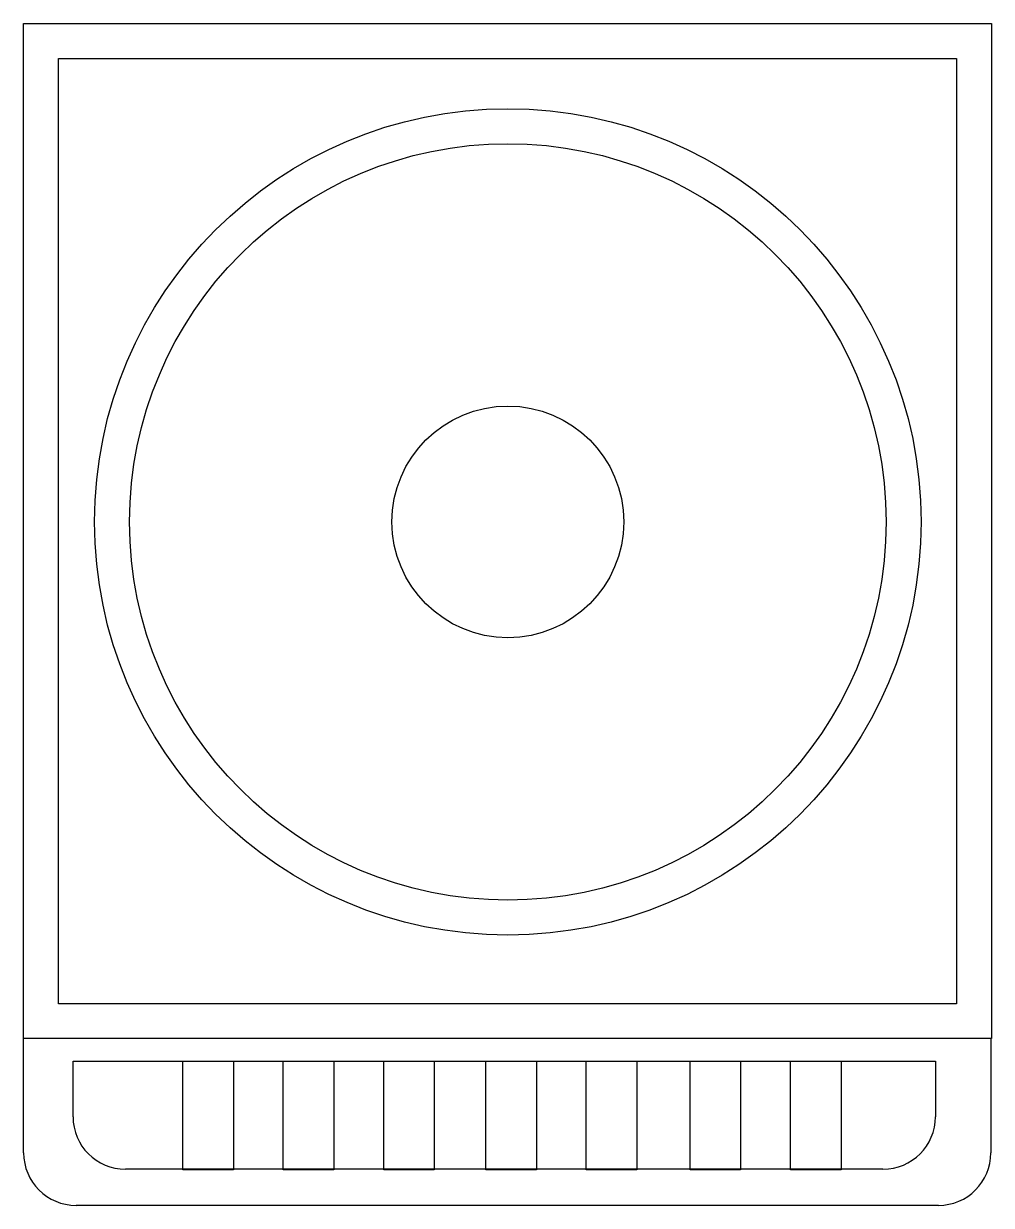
# Model space of a CAD drawing. Header units: millimetres. Extents: x -160 to 160, y 0 to 391.
import ezdxf

# ---------------------------------------------------------------- set-up
doc = ezdxf.new("R2010")
doc.units = ezdxf.units.MM
doc.header["$LTSCALE"] = 10
doc.header["$MEASUREMENT"] = 0
doc.layers.get('0').update_dxf_attribs({"color": 1, "linetype": 'CONTINUOUS'})

msp = doc.modelspace()

# ---------------------------------------------------------------- linework, layer by layer
at = {"color": 0}
for p, q in [((-159.91, 390.79), (160.09, 390.79)), ((-159.91, 55.14), (-159.91, 390.79)), ((160.09, 390.79), (160.09, 55.14)), ((160.09, 55.14), (-159.91, 55.14)), ((-159.91, 17.35), (-159.91, 55.14)), ((159.91, 55.14), (159.91, 17.35)), ((142.56, 0), (-142.56, 0))]:
    msp.add_line(p, q, dxfattribs=at)
at = {"color": 8}
for p, q in [((-148.34, 66.7), (-148.34, 379.22)), ((-148.34, 379.22), (148.53, 379.22)), ((148.53, 379.22), (148.53, 66.7)), ((148.53, 66.7), (-148.34, 66.7)), ((-143.58, 29.31), (-143.58, 47.72)), ((-143.58, 47.72), (141.6, 47.72)), ((-107.28, 11.79), (-107.28, 47.72)), ((-107.28, 47.72), (-90.56, 47.72)), ((-90.56, 47.72), (-90.56, 11.79)), ((-74.06, 11.79), (-74.06, 47.72)), ((-74.06, 47.72), (-57.34, 47.72)), ((-57.34, 47.72), (-57.34, 11.79)), ((-40.85, 11.79), (-40.85, 47.72)), ((-40.85, 47.72), (-24.13, 47.72)), ((-24.13, 47.72), (-24.13, 11.79)), ((-7.08, 11.79), (-7.08, 47.72)), ((-7.08, 47.72), (9.64, 47.72)), ((9.64, 47.72), (9.64, 11.79)), ((26.14, 11.79), (26.14, 47.72)), ((26.14, 47.72), (42.86, 47.72)), ((42.86, 47.72), (42.86, 11.79)), ((60.46, 11.79), (60.46, 47.72)), ((60.46, 47.72), (77.18, 47.72)), ((77.18, 47.72), (77.18, 11.79)), ((93.67, 11.79), (93.67, 47.72)), ((93.67, 47.72), (110.39, 47.72)), ((110.39, 47.72), (110.39, 11.79)), ((141.6, 47.72), (141.6, 29.31)), ((124.25, 11.96), (-126.23, 11.96)), ((-90.56, 11.79), (-107.28, 11.79)), ((-57.34, 11.79), (-74.06, 11.79)), ((-24.13, 11.79), (-40.85, 11.79)), ((9.64, 11.79), (-7.08, 11.79)), ((42.86, 11.79), (26.14, 11.79)), ((77.18, 11.79), (60.46, 11.79)), ((110.39, 11.79), (93.67, 11.79))]:
    msp.add_line(p, q, dxfattribs=at)
for radius in [136.64, 125.07, 38.32]:
    msp.add_circle((0.21, 226.02), radius, dxfattribs=at)
for centre, start, end in [((-126.23, 29.31), 180, 270), ((124.25, 29.31), 270, 0)]:
    msp.add_arc(centre, 17.35, start, end, dxfattribs=at)
at = {"color": 0}
for centre, start, end in [((-142.56, 17.35), 180, 270), ((142.56, 17.35), 270, 0)]:
    msp.add_arc(centre, 17.35, start, end, dxfattribs=at)

doc.saveas('drawing.dxf')
